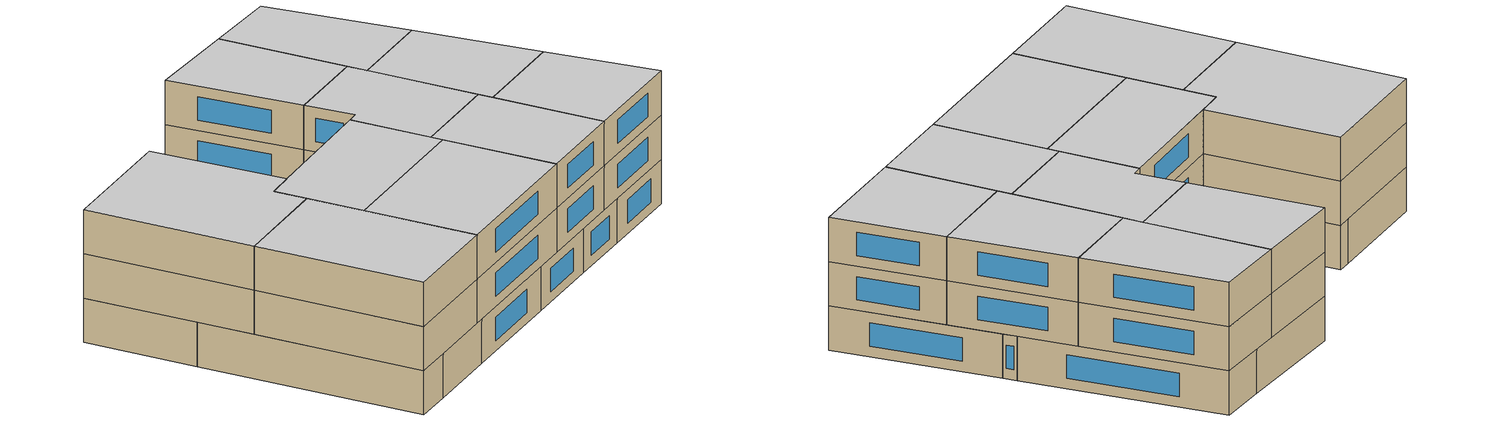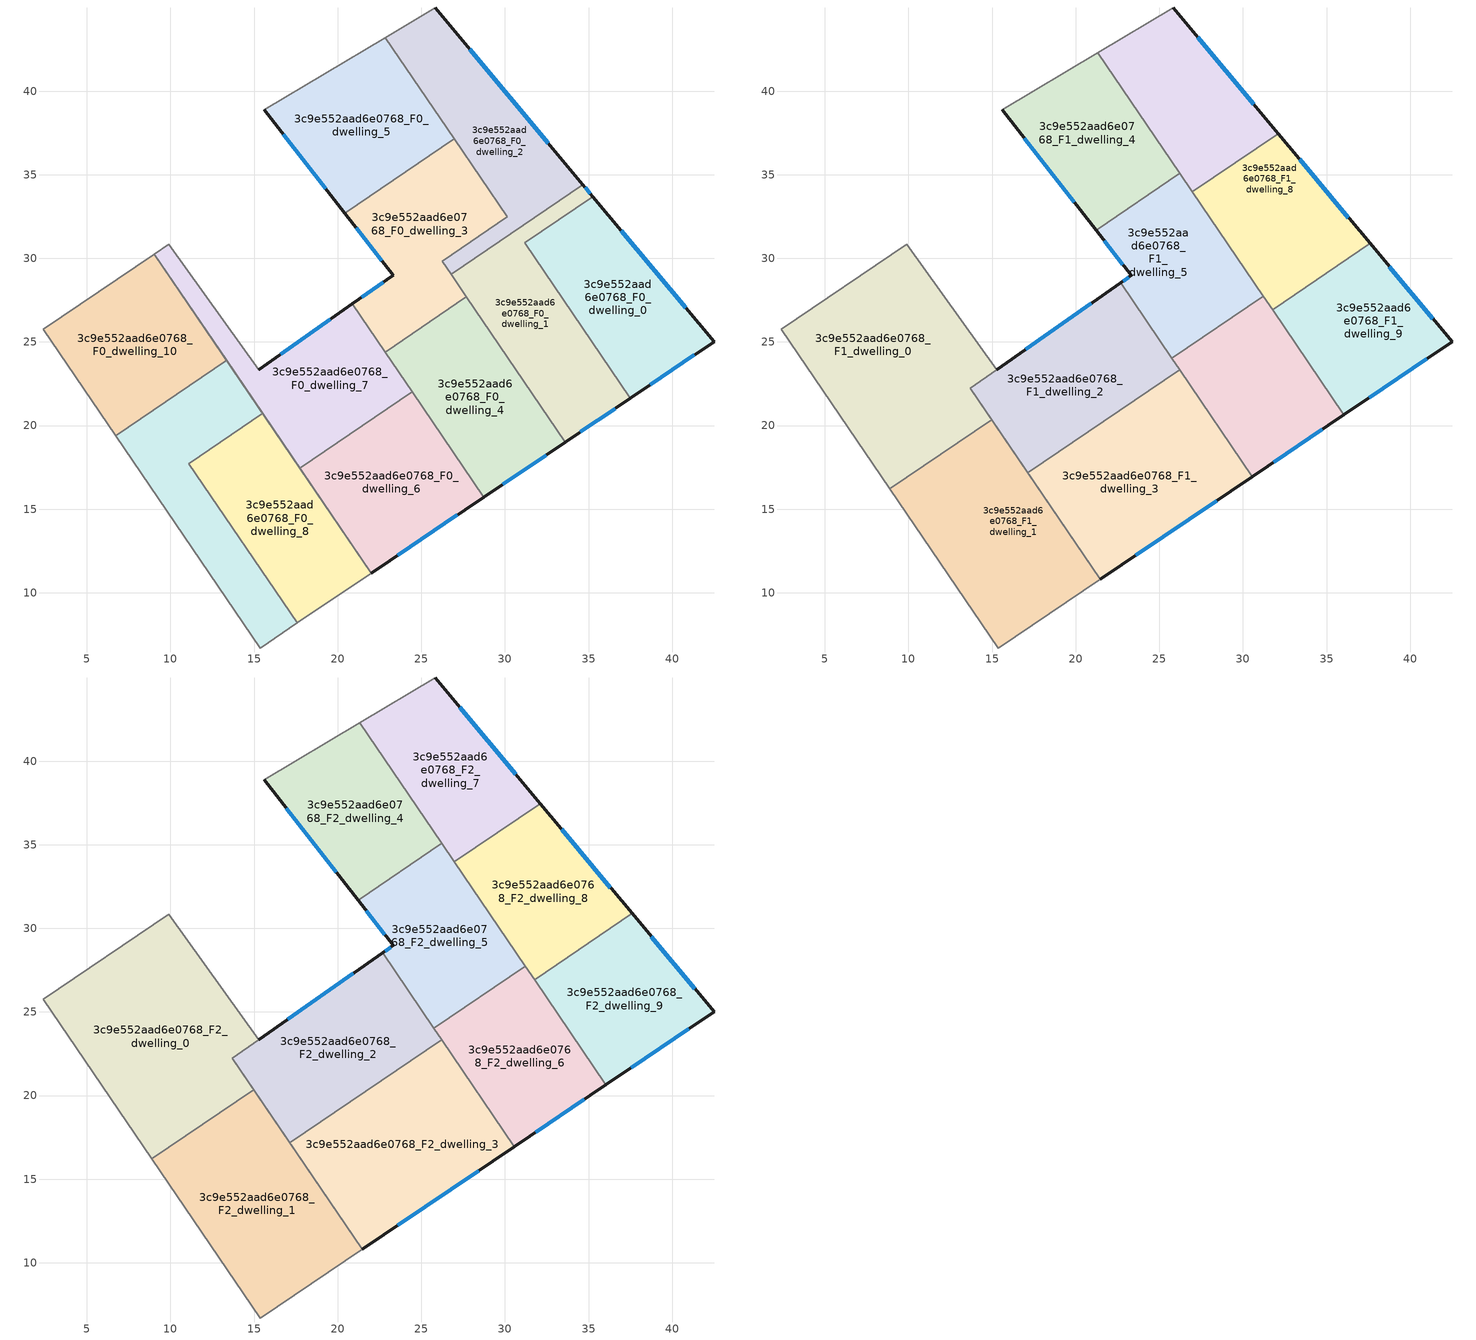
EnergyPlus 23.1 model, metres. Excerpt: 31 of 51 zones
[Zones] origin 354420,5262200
3c9e552aad6e0768_F0_dwelling_0
 floor ground (EU_floor_Construction): 35.25,33.7 42.51,25.02 37.5,21.64 31.19,30.93 z0
 wall outside (EU_wall_Construction): 37.5,21.64 42.51,25.02 35.25,33.7 z0:3
 wall to 3c9e552aad6e0768_F0_dwelling_1 (EU_wall_Construction): 35.25,33.7 31.19,30.93 37.5,21.64 z0:3
 window (EU_Window_Construction): 40.81,27.06 36.96,31.66 / 38.68,22.43 41.33,24.23 z0.7:2.3
3c9e552aad6e0768_F0_dwelling_1
 floor ground (EU_floor_Construction): 35.25,33.7 31.19,30.93 37.5,21.64 33.6,19.01 26.78,29.05 34.66,34.41 z0
 wall outside (EU_wall_Construction): 33.6,19.01 37.5,21.64 / 35.25,33.7 34.66,34.41 z0:3
 wall to 3c9e552aad6e0768_F0_dwelling_2 (EU_wall_Construction): 34.66,34.41 26.78,29.05 z0:3
 wall to 3c9e552aad6e0768_F0_dwelling_4 (EU_wall_Construction): 27.7,27.69 33.6,19.01 z0:3
 wall to 3c9e552aad6e0768_F0_dwelling_3 (EU_wall_Construction): 26.78,29.05 27.7,27.69 z0:3
 window (EU_Window_Construction): 34.52,19.63 36.59,21.02 / 35.11,33.86 34.8,34.24 z0.7:2.3
 ceiling adiabatic (EU_roof_Construction): 36.03,20.65 29.21,30.7 26.78,29.05 33.6,19.01 z3
3c9e552aad6e0768_F0_dwelling_10
 floor ground (EU_floor_Construction): 9.04,30.26 13.36,23.91 6.73,19.4 2.4,25.77 z0
 wall to 3c9e552aad6e0768_F0_dwelling_9 (EU_wall_Construction): 6.73,19.4 13.36,23.91 z0:3
 wall adiabatic (EU_wall_Construction): 13.36,23.91 9.04,30.26 2.4,25.77 6.73,19.4 z0:3
 ceiling adiabatic (EU_roof_Construction): 13.36,23.91 9.04,30.26 2.4,25.77 6.73,19.4 z3
3c9e552aad6e0768_F0_dwelling_2
 floor ground (EU_floor_Construction): 25.83,44.97 34.66,34.41 26.78,29.05 26.24,29.83 30.14,32.48 22.85,43.2 z0
 wall outside (EU_wall_Construction): 34.66,34.41 25.83,44.97 z0:3
 wall to 3c9e552aad6e0768_F0_dwelling_3 (EU_wall_Construction): 26.96,37.15 30.14,32.48 26.24,29.83 26.78,29.05 z0:3
 wall adiabatic (EU_wall_Construction): 25.83,44.97 22.85,43.2 z0:3
 wall to 3c9e552aad6e0768_F0_dwelling_5 (EU_wall_Construction): 22.85,43.2 26.96,37.15 z0:3
 window (EU_Window_Construction): 32.59,36.89 27.9,42.49 z0.7:2.3
 ceiling adiabatic (EU_roof_Construction): 29.21,30.7 28.67,31.48 26.24,29.83 26.78,29.05 z3
3c9e552aad6e0768_F0_dwelling_3
 floor ground (EU_floor_Construction): 26.96,37.15 30.14,32.48 26.24,29.83 27.7,27.69 22.84,24.39 20.88,27.27 23.31,28.98 20.42,32.7 z0
 wall outside (EU_wall_Construction): 20.42,32.7 23.31,28.98 20.88,27.27 z0:3
 wall to 3c9e552aad6e0768_F0_dwelling_4 (EU_wall_Construction): 22.84,24.39 27.7,27.69 z0:3
 wall to 3c9e552aad6e0768_F0_dwelling_5 (EU_wall_Construction): 26.96,37.15 20.42,32.7 z0:3
 wall to 3c9e552aad6e0768_F0_dwelling_7 (EU_wall_Construction): 20.88,27.27 22.84,24.39 z0:3
 window (EU_Window_Construction): 22.74,28.58 21.45,27.67 / 21.1,31.83 22.63,29.85 z0.7:2.3
3c9e552aad6e0768_F0_dwelling_4
 floor ground (EU_floor_Construction): 27.7,27.69 33.6,19.01 28.73,15.72 22.84,24.39 z0
 wall outside (EU_wall_Construction): 28.73,15.72 33.6,19.01 z0:3
 wall to 3c9e552aad6e0768_F0_dwelling_6 (EU_wall_Construction): 24.45,22.02 28.73,15.72 z0:3
 wall to 3c9e552aad6e0768_F0_dwelling_7 (EU_wall_Construction): 22.84,24.39 24.45,22.02 z0:3
 window (EU_Window_Construction): 29.87,16.49 32.46,18.24 z0.7:2.3
 ceiling adiabatic (EU_roof_Construction): 26.21,23.35 25.76,24.02 28.79,26.08 27.7,27.69 22.84,24.39 24.39,22.11 z3
3c9e552aad6e0768_F0_dwelling_5
 floor ground (EU_floor_Construction): 22.85,43.2 26.96,37.15 20.42,32.7 15.62,38.89 z0
 wall outside (EU_wall_Construction): 15.62,38.89 20.42,32.7 z0:3
 wall adiabatic (EU_wall_Construction): 22.85,43.2 15.62,38.89 z0:3
 window (EU_Window_Construction): 16.75,37.43 19.29,34.15 z0.7:2.3
3c9e552aad6e0768_F0_dwelling_6
 floor ground (EU_floor_Construction): 24.45,22.02 28.73,15.72 22.01,11.18 17.74,17.46 z0
 wall outside (EU_wall_Construction): 22.01,11.18 28.73,15.72 z0:3
 wall adiabatic (EU_wall_Construction): 17.74,17.46 22.01,11.18 z0:3
 wall to 3c9e552aad6e0768_F0_dwelling_7 (EU_wall_Construction): 24.45,22.02 17.74,17.46 z0:3
 window (EU_Window_Construction): 23.59,12.25 27.15,14.66 z0.7:2.3
3c9e552aad6e0768_F0_dwelling_7
 floor ground (EU_floor_Construction): 20.88,27.27 24.45,22.02 17.74,17.46 9.04,30.26 9.9,30.83 15.27,23.34 z0
 wall outside (EU_wall_Construction): 20.88,27.27 15.27,23.34 z0:3
 wall adiabatic (EU_wall_Construction): 15.27,23.34 9.9,30.83 9.04,30.26 17.74,17.46 z0:3
 window (EU_Window_Construction): 19.56,26.35 16.59,24.26 z0.7:2.3
3c9e552aad6e0768_F0_dwelling_8
 floor ground (EU_floor_Construction): 15.52,20.73 22.01,11.18 17.58,8.2 11.1,17.72 z0
 wall adiabatic (EU_wall_Construction): 17.58,8.2 22.01,11.18 15.52,20.73 z0:3
 wall to 3c9e552aad6e0768_F0_dwelling_9 (EU_wall_Construction): 15.52,20.73 11.1,17.72 17.58,8.2 z0:3
 ceiling adiabatic (EU_roof_Construction): 22.01,11.18 15.52,20.73 11.1,17.72 17.58,8.2 z3
3c9e552aad6e0768_F0_dwelling_9
 floor ground (EU_floor_Construction): 15.52,20.73 11.1,17.72 17.58,8.2 15.36,6.7 6.73,19.4 13.36,23.91 z0
 wall adiabatic (EU_wall_Construction): 6.73,19.4 15.36,6.7 17.58,8.2 / 15.52,20.73 13.36,23.91 z0:3
3c9e552aad6e0768_F1_dwelling_0
 floor to 3c9e552aad6e0768_F0_dwelling_7 (EU_floor_Construction): 9.9,30.83 15.27,23.34 14.24,22.62 9.04,30.26 z3
 floor to 3c9e552aad6e0768_F0_dwelling_9 (EU_floor_Construction): 14.24,22.62 13.69,22.23 14.97,20.36 8.89,16.23 6.73,19.4 13.36,23.91 z3
 floor adiabatic (EU_floor_Construction): 9.04,30.26 13.36,23.91 6.73,19.4 2.4,25.77 z3
 wall adiabatic (EU_wall_Construction): 15.27,23.34 9.9,30.83 2.4,25.77 8.89,16.23 / 14.97,20.36 13.69,22.23 z3:6
 wall to 3c9e552aad6e0768_F1_dwelling_1 (EU_wall_Construction): 8.89,16.23 14.97,20.36 z3:6
 wall to 3c9e552aad6e0768_F1_dwelling_2 (EU_wall_Construction): 13.69,22.23 15.27,23.34 z3:6
3c9e552aad6e0768_F1_dwelling_1
 floor adiabatic (EU_floor_Construction): 14.97,20.35 21.45,10.81 17.58,8.2 11.1,17.72 z3
 floor to 3c9e552aad6e0768_F0_dwelling_9 (EU_floor_Construction): 14.97,20.35 11.1,17.72 17.58,8.2 15.36,6.7 8.89,16.23 z3
 wall adiabatic (EU_wall_Construction): 8.89,16.23 15.36,6.7 21.45,10.81 14.97,20.36 z3:6
3c9e552aad6e0768_F1_dwelling_2
 floor to 3c9e552aad6e0768_F0_dwelling_7 (EU_floor_Construction): 20.88,27.27 24.39,22.11 17.68,17.55 14.24,22.62 z3
 floor adiabatic (EU_floor_Construction): 15.52,20.73 17.68,17.55 17.13,17.18 14.97,20.35 z3; 24.66,25.63 26.21,23.35 24.39,22.11 22.84,24.39 z3
 floor to 3c9e552aad6e0768_F0_dwelling_3 (EU_floor_Construction): 22.68,28.54 24.66,25.63 22.84,24.39 20.88,27.27 z3
 floor to 3c9e552aad6e0768_F0_dwelling_9 (EU_floor_Construction): 14.24,22.62 15.52,20.73 14.97,20.35 13.69,22.23 z3
 wall outside (EU_wall_Construction): 22.68,28.54 15.27,23.34 z3:6
 wall to 3c9e552aad6e0768_F1_dwelling_3 (EU_wall_Construction): 17.13,17.18 26.21,23.35 z3:6
 wall adiabatic (EU_wall_Construction): 13.69,22.23 17.13,17.18 z3:6
 wall to 3c9e552aad6e0768_F1_dwelling_5 (EU_wall_Construction): 25.76,24.02 22.68,28.54 z3:6
 wall to 3c9e552aad6e0768_F1_dwelling_6 (EU_wall_Construction): 26.21,23.35 25.76,24.02 z3:6
 window (EU_Window_Construction): 20.94,27.32 17.01,24.56 z3.7:5.3
3c9e552aad6e0768_F1_dwelling_3
 floor to 3c9e552aad6e0768_F0_dwelling_6 (EU_floor_Construction): 24.45,22.02 28.73,15.72 22.01,11.19 17.74,17.46 z3
 floor to 3c9e552aad6e0768_F0_dwelling_7 (EU_floor_Construction): 24.39,22.11 24.45,22.02 17.74,17.46 17.68,17.55 z3
 floor to 3c9e552aad6e0768_F0_dwelling_4 (EU_floor_Construction): 26.21,23.35 30.56,16.95 28.73,15.72 24.39,22.11 z3
 floor adiabatic (EU_floor_Construction): 17.68,17.55 22.01,11.19 21.45,10.81 17.13,17.18 z3
 wall outside (EU_wall_Construction): 21.45,10.81 30.56,16.95 z3:6
 wall adiabatic (EU_wall_Construction): 17.13,17.18 21.45,10.81 z3:6
 wall to 3c9e552aad6e0768_F1_dwelling_6 (EU_wall_Construction): 30.56,16.95 26.21,23.35 z3:6
 window (EU_Window_Construction): 23.59,12.25 28.42,15.51 z3.7:5.3
3c9e552aad6e0768_F1_dwelling_4
 floor to 3c9e552aad6e0768_F0_dwelling_5 (EU_floor_Construction): 21.33,42.29 25.5,36.15 20.42,32.7 15.62,38.89 z3
 floor to 3c9e552aad6e0768_F0_dwelling_3 (EU_floor_Construction): 25.5,36.15 26.23,35.08 21.21,31.68 20.42,32.7 z3
 wall outside (EU_wall_Construction): 15.62,38.89 21.21,31.68 z3:6
 wall adiabatic (EU_wall_Construction): 21.33,42.29 15.62,38.89 z3:6
 wall to 3c9e552aad6e0768_F1_dwelling_5 (EU_wall_Construction): 21.21,31.68 26.23,35.08 z3:6
 wall to 3c9e552aad6e0768_F1_dwelling_7 (EU_wall_Construction): 26.23,35.08 21.33,42.29 z3:6
 window (EU_Window_Construction): 16.93,37.19 19.9,33.37 z3.7:5.3
3c9e552aad6e0768_F1_dwelling_5
 floor to 3c9e552aad6e0768_F0_dwelling_3 (EU_floor_Construction): 26.23,35.08 28.67,31.48 26.24,29.83 27.7,27.69 24.66,25.63 22.68,28.54 23.31,28.98 21.21,31.68 z3
 floor adiabatic (EU_floor_Construction): 28.67,31.48 31.22,27.73 25.76,24.02 24.66,25.63 27.7,27.69 26.24,29.83 z3
 wall outside (EU_wall_Construction): 21.21,31.68 23.31,28.98 22.68,28.54 z3:6
 wall to 3c9e552aad6e0768_F1_dwelling_6 (EU_wall_Construction): 25.76,24.02 31.22,27.73 z3:6
 wall to 3c9e552aad6e0768_F1_dwelling_8 (EU_wall_Construction): 31.22,27.73 26.98,33.98 z3:6
 wall to 3c9e552aad6e0768_F1_dwelling_7 (EU_wall_Construction): 26.98,33.98 26.23,35.08 z3:6
 window (EU_Window_Construction): 23.16,28.87 22.83,28.64 / 21.71,31.04 22.82,29.61 z3.7:5.3
3c9e552aad6e0768_F1_dwelling_6
 floor to 3c9e552aad6e0768_F0_dwelling_4 (EU_floor_Construction): 28.79,26.08 33.6,19.01 30.56,16.95 25.76,24.02 z3
 floor adiabatic (EU_floor_Construction): 31.22,27.73 36.03,20.65 33.6,19.01 28.79,26.08 z3
 wall outside (EU_wall_Construction): 30.56,16.95 36.03,20.65 z3:6
 wall to 3c9e552aad6e0768_F1_dwelling_9 (EU_wall_Construction): 36.03,20.65 31.77,26.93 z3:6
 wall to 3c9e552aad6e0768_F1_dwelling_8 (EU_wall_Construction): 31.77,26.93 31.22,27.73 z3:6
 window (EU_Window_Construction): 31.84,17.82 34.75,19.78 z3.7:5.3
3c9e552aad6e0768_F1_dwelling_7
 floor to 3c9e552aad6e0768_F0_dwelling_2 (EU_floor_Construction): 25.83,44.97 32.11,37.46 28.44,34.97 22.85,43.2 z3
 floor to 3c9e552aad6e0768_F0_dwelling_5 (EU_floor_Construction): 22.85,43.2 26.96,37.15 25.5,36.15 21.33,42.29 z3
 floor to 3c9e552aad6e0768_F0_dwelling_3 (EU_floor_Construction): 26.96,37.15 28.44,34.97 26.98,33.98 25.5,36.15 z3
 wall outside (EU_wall_Construction): 32.11,37.46 25.83,44.97 z3:6
 wall adiabatic (EU_wall_Construction): 25.83,44.97 21.33,42.29 z3:6
 wall to 3c9e552aad6e0768_F1_dwelling_8 (EU_wall_Construction): 26.98,33.98 32.11,37.46 z3:6
 window (EU_Window_Construction): 30.63,39.23 27.3,43.21 z3.7:5.3
3c9e552aad6e0768_F1_dwelling_8
 floor to 3c9e552aad6e0768_F0_dwelling_2 (EU_floor_Construction): 32.11,37.46 34.66,34.41 29.21,30.7 28.67,31.48 30.14,32.48 28.44,34.97 z3
 floor to 3c9e552aad6e0768_F0_dwelling_0 (EU_floor_Construction): 35.25,33.7 37.6,30.89 33.23,27.92 31.19,30.93 z3
 floor to 3c9e552aad6e0768_F0_dwelling_3 (EU_floor_Construction): 28.44,34.97 30.14,32.48 28.67,31.48 26.98,33.98 z3
 floor to 3c9e552aad6e0768_F0_dwelling_1 (EU_floor_Construction): 34.66,34.41 35.25,33.7 31.19,30.93 33.23,27.92 31.77,26.93 29.21,30.7 z3
 wall outside (EU_wall_Construction): 37.6,30.89 32.11,37.46 z3:6
 wall to 3c9e552aad6e0768_F1_dwelling_9 (EU_wall_Construction): 31.77,26.93 37.6,30.89 z3:6
 window (EU_Window_Construction): 36.31,32.43 33.4,35.92 z3.7:5.3
3c9e552aad6e0768_F1_dwelling_9
 floor to 3c9e552aad6e0768_F0_dwelling_0 (EU_floor_Construction): 37.6,30.89 42.51,25.02 37.5,21.64 33.23,27.92 z3
 floor to 3c9e552aad6e0768_F0_dwelling_1 (EU_floor_Construction): 33.23,27.92 37.5,21.64 36.03,20.65 31.77,26.93 z3
 wall outside (EU_wall_Construction): 36.03,20.65 42.51,25.02 37.6,30.89 z3:6
 window (EU_Window_Construction): 41.36,26.4 38.75,29.51 / 37.56,21.68 40.99,23.99 z3.7:5.3
3c9e552aad6e0768_F2_dwelling_0
 floor to 3c9e552aad6e0768_F1_dwelling_0 (EU_floor_Construction): 9.9,30.83 15.27,23.34 13.69,22.23 14.97,20.36 8.89,16.23 2.4,25.77 z6
 wall adiabatic (EU_wall_Construction): 15.27,23.34 9.9,30.83 2.4,25.77 8.89,16.23 / 14.97,20.36 13.69,22.23 z6:9
 wall to 3c9e552aad6e0768_F2_dwelling_1 (EU_wall_Construction): 8.89,16.23 14.97,20.36 z6:9
 wall to 3c9e552aad6e0768_F2_dwelling_2 (EU_wall_Construction): 13.69,22.23 15.27,23.34 z6:9
 ceiling to 3c9e552aad6e0768_F3_dwelling_0 (EU_floor_Construction): 14.97,20.36 13.69,22.23 15.27,23.34 9.9,30.83 2.4,25.77 8.89,16.23 z9
3c9e552aad6e0768_F2_dwelling_1
 floor to 3c9e552aad6e0768_F1_dwelling_1 (EU_floor_Construction): 14.97,20.36 21.45,10.81 15.36,6.7 8.89,16.23 z6
 wall adiabatic (EU_wall_Construction): 8.89,16.23 15.36,6.7 21.45,10.81 14.97,20.36 z6:9
 ceiling to 3c9e552aad6e0768_F3_dwelling_1 (EU_floor_Construction): 21.45,10.81 14.97,20.36 8.89,16.23 15.36,6.7 z9
3c9e552aad6e0768_F2_dwelling_2
 floor to 3c9e552aad6e0768_F1_dwelling_2 (EU_floor_Construction): 22.68,28.54 26.21,23.35 17.13,17.18 13.69,22.23 z6
 wall outside (EU_wall_Construction): 22.68,28.54 15.27,23.34 z6:9
 wall to 3c9e552aad6e0768_F2_dwelling_3 (EU_wall_Construction): 17.13,17.18 26.21,23.35 z6:9
 wall adiabatic (EU_wall_Construction): 13.69,22.23 17.13,17.18 z6:9
 wall to 3c9e552aad6e0768_F2_dwelling_5 (EU_wall_Construction): 25.76,24.02 22.68,28.54 z6:9
 wall to 3c9e552aad6e0768_F2_dwelling_6 (EU_wall_Construction): 26.21,23.35 25.76,24.02 z6:9
 window (EU_Window_Construction): 20.94,27.32 17.01,24.56 z6.7:8.3
 ceiling to 3c9e552aad6e0768_F3_dwelling_2 (EU_floor_Construction): 26.21,23.35 22.68,28.54 13.69,22.23 17.13,17.18 z9
3c9e552aad6e0768_F2_dwelling_3
 floor to 3c9e552aad6e0768_F1_dwelling_3 (EU_floor_Construction): 26.21,23.35 30.56,16.95 21.45,10.81 17.13,17.18 z6
 wall outside (EU_wall_Construction): 21.45,10.81 30.56,16.95 z6:9
 wall adiabatic (EU_wall_Construction): 17.13,17.18 21.45,10.81 z6:9
 wall to 3c9e552aad6e0768_F2_dwelling_6 (EU_wall_Construction): 30.56,16.95 26.21,23.35 z6:9
 window (EU_Window_Construction): 23.59,12.25 28.42,15.51 z6.7:8.3
 ceiling to 3c9e552aad6e0768_F3_dwelling_3 (EU_floor_Construction): 30.56,16.95 26.21,23.35 17.13,17.18 21.45,10.81 z9
3c9e552aad6e0768_F2_dwelling_4
 floor to 3c9e552aad6e0768_F1_dwelling_4 (EU_floor_Construction): 21.33,42.29 26.23,35.08 21.21,31.68 15.62,38.89 z6
 wall outside (EU_wall_Construction): 15.62,38.89 21.21,31.68 z6:9
 wall adiabatic (EU_wall_Construction): 21.33,42.29 15.62,38.89 z6:9
 wall to 3c9e552aad6e0768_F2_dwelling_5 (EU_wall_Construction): 21.21,31.68 26.23,35.08 z6:9
 wall to 3c9e552aad6e0768_F2_dwelling_7 (EU_wall_Construction): 26.23,35.08 21.33,42.29 z6:9
 window (EU_Window_Construction): 16.93,37.19 19.9,33.37 z6.7:8.3
 ceiling to 3c9e552aad6e0768_F3_dwelling_4 (EU_floor_Construction): 26.23,35.08 21.33,42.29 15.62,38.89 21.21,31.68 z9
3c9e552aad6e0768_F2_dwelling_5
 floor to 3c9e552aad6e0768_F1_dwelling_5 (EU_floor_Construction): 26.23,35.08 31.22,27.73 25.76,24.02 22.68,28.54 23.31,28.98 21.21,31.68 z6
 wall outside (EU_wall_Construction): 21.21,31.68 23.31,28.98 22.68,28.54 z6:9
 wall to 3c9e552aad6e0768_F2_dwelling_6 (EU_wall_Construction): 25.76,24.02 31.22,27.73 z6:9
 wall to 3c9e552aad6e0768_F2_dwelling_8 (EU_wall_Construction): 31.22,27.73 26.98,33.98 z6:9
 wall to 3c9e552aad6e0768_F2_dwelling_7 (EU_wall_Construction): 26.98,33.98 26.23,35.08 z6:9
 window (EU_Window_Construction): 23.16,28.87 22.83,28.64 / 21.71,31.04 22.82,29.61 z6.7:8.3
 ceiling to 3c9e552aad6e0768_F3_dwelling_5 (EU_floor_Construction): 31.22,27.73 26.23,35.08 21.21,31.68 23.31,28.98 22.68,28.54 25.76,24.02 z9
3c9e552aad6e0768_F2_dwelling_6
 floor to 3c9e552aad6e0768_F1_dwelling_6 (EU_floor_Construction): 31.22,27.73 36.03,20.65 30.56,16.95 25.76,24.02 z6
 wall outside (EU_wall_Construction): 30.56,16.95 36.03,20.65 z6:9
 wall to 3c9e552aad6e0768_F2_dwelling_9 (EU_wall_Construction): 36.03,20.65 31.77,26.93 z6:9
 wall to 3c9e552aad6e0768_F2_dwelling_8 (EU_wall_Construction): 31.77,26.93 31.22,27.73 z6:9
 window (EU_Window_Construction): 31.84,17.82 34.75,19.78 z6.7:8.3
 ceiling to 3c9e552aad6e0768_F3_dwelling_6 (EU_floor_Construction): 36.03,20.65 31.22,27.73 25.76,24.02 30.56,16.95 z9
3c9e552aad6e0768_F2_dwelling_7
 floor to 3c9e552aad6e0768_F1_dwelling_7 (EU_floor_Construction): 25.83,44.97 32.11,37.46 26.98,33.98 21.33,42.29 z6
 wall outside (EU_wall_Construction): 32.11,37.46 25.83,44.97 z6:9
 wall adiabatic (EU_wall_Construction): 25.83,44.97 21.33,42.29 z6:9
 wall to 3c9e552aad6e0768_F2_dwelling_8 (EU_wall_Construction): 26.98,33.98 32.11,37.46 z6:9
 window (EU_Window_Construction): 30.63,39.23 27.3,43.21 z6.7:8.3
 ceiling to 3c9e552aad6e0768_F3_dwelling_7 (EU_floor_Construction): 32.11,37.46 25.83,44.97 21.33,42.29 26.98,33.98 z9
3c9e552aad6e0768_F2_dwelling_8
 floor to 3c9e552aad6e0768_F1_dwelling_8 (EU_floor_Construction): 32.11,37.46 37.6,30.89 31.77,26.93 26.98,33.98 z6
 wall outside (EU_wall_Construction): 37.6,30.89 32.11,37.46 z6:9
 wall to 3c9e552aad6e0768_F2_dwelling_9 (EU_wall_Construction): 31.77,26.93 37.6,30.89 z6:9
 window (EU_Window_Construction): 36.31,32.43 33.4,35.92 z6.7:8.3
 ceiling to 3c9e552aad6e0768_F3_dwelling_8 (EU_floor_Construction): 37.6,30.89 32.11,37.46 26.98,33.98 31.77,26.93 z9
3c9e552aad6e0768_F2_dwelling_9
 floor to 3c9e552aad6e0768_F1_dwelling_9 (EU_floor_Construction): 37.6,30.89 42.51,25.02 36.03,20.65 31.77,26.93 z6
 wall outside (EU_wall_Construction): 36.03,20.65 42.51,25.02 37.6,30.89 z6:9
 window (EU_Window_Construction): 41.36,26.4 38.75,29.51 / 37.56,21.68 40.99,23.99 z6.7:8.3
 ceiling to 3c9e552aad6e0768_F3_dwelling_9 (EU_floor_Construction): 42.51,25.02 37.6,30.89 31.77,26.93 36.03,20.65 z9
[Building]
EU S2 Campaign: North Axis=0; Terrain=City; Solar Distribution=FullExterior
[Site:Location]
Budapest.Ferenc.Liszt.Intl.AP: Latitude=47.437; Longitude=19.256; Time Zone=1; Elevation=185
[SizingPeriod:WeatherFileDays]
AnnualSizingPeriod: Begin Month=1; Begin Day of Month=1; End Month=12; End Day of Month=31; Day of Week for Start Day=Monday; Use Weather File Daylight Saving Period=No; Use Weather File Rain and Snow Indicators=No
[MATERIAL]
EU_InternalMass_Material: Roughness=MediumRough; Thickness=0.1; Conductivity=1; Density=1800; Specific Heat=900; Thermal Absorptance=0.9; Solar Absorptance=0.7; Visible Absorptance=0.7
[MATERIAL:NOMASS] Roughness=MediumRough; Thermal Absorptance=0.9; Solar Absorptance=0.7; Visible Absorptance=0.7
Name | Thermal Resistance
EU_wall_NoMass | 0.832559
EU_roof_NoMass | 1.39638
EU_floor_NoMass | 0.872794
[WINDOWMATERIAL:SIMPLEGLAZINGSYSTEM]
EU_Window_SimpleGlazing: UFactor=2.79869; Solar Heat Gain Coefficient=0.75; Visible Transmittance=0.75
[CONSTRUCTION]
EU_wall_Construction: EU_wall_NoMass
EU_roof_Construction: EU_roof_NoMass
EU_floor_Construction: EU_floor_NoMass
EU_Window_Construction: EU_Window_SimpleGlazing
EU_InternalMass_Construction: EU_InternalMass_Material
[ZONE] Type=1; Multiplier=1; Ceiling Height=autocalculate; Floor Area=autocalculate; Part of Total Floor Area=Yes
Name | Volume
3c9e552aad6e0768_F0_dwelling_0; 3c9e552aad6e0768_F0_dwelling_7 | 184.875
3c9e552aad6e0768_F1_dwelling_0; 3c9e552aad6e0768_F2_dwelling_0 | 304.435
3c9e552aad6e0768_F0_dwelling_1; 3c9e552aad6e0768_F0_dwelling_3; 3c9e552aad6e0768_F0_dwelling_6 | 184.9
3c9e552aad6e0768_F1_dwelling_1; 3c9e552aad6e0768_F2_dwelling_1 | 254.246
3c9e552aad6e0768_F0_dwelling_10 | 184.905
3c9e552aad6e0768_F0_dwelling_2 | 184.873
3c9e552aad6e0768_F1_dwelling_2; 3c9e552aad6e0768_F2_dwelling_2 | 204.017
3c9e552aad6e0768_F1_dwelling_3; 3c9e552aad6e0768_F2_dwelling_3 | 254.189
3c9e552aad6e0768_F0_dwelling_4 | 184.883
3c9e552aad6e0768_F1_dwelling_4; 3c9e552aad6e0768_F2_dwelling_4 | 169.493
3c9e552aad6e0768_F0_dwelling_5 | 184.877
3c9e552aad6e0768_F1_dwelling_5; 3c9e552aad6e0768_F2_dwelling_5 | 169.47
3c9e552aad6e0768_F1_dwelling_6; 3c9e552aad6e0768_F2_dwelling_6 | 169.508
3c9e552aad6e0768_F1_dwelling_7; 3c9e552aad6e0768_F2_dwelling_7 | 169.478
3c9e552aad6e0768_F0_dwelling_8 | 184.867
3c9e552aad6e0768_F1_dwelling_8; 3c9e552aad6e0768_F2_dwelling_8 | 169.467
3c9e552aad6e0768_F0_dwelling_9 | 184.882
3c9e552aad6e0768_F1_dwelling_9; 3c9e552aad6e0768_F2_dwelling_9 | 169.479
[INTERNALMASS] Construction=EU_InternalMass_Construction
Name | Zone or ZoneList | Surface Area
3c9e552aad6e0768_F0_dwelling_0_EU_InternalMass | 3c9e552aad6e0768_F0_dwelling_0 | 61.6246
3c9e552aad6e0768_F0_dwelling_1_EU_InternalMass | 3c9e552aad6e0768_F0_dwelling_1 | 61.6335
3c9e552aad6e0768_F0_dwelling_2_EU_InternalMass | 3c9e552aad6e0768_F0_dwelling_2 | 61.6231
3c9e552aad6e0768_F0_dwelling_3_EU_InternalMass | 3c9e552aad6e0768_F0_dwelling_3 | 61.6336
3c9e552aad6e0768_F0_dwelling_4_EU_InternalMass | 3c9e552aad6e0768_F0_dwelling_4 | 61.6284
3c9e552aad6e0768_F0_dwelling_5_EU_InternalMass | 3c9e552aad6e0768_F0_dwelling_5 | 61.6239
3c9e552aad6e0768_F0_dwelling_6_EU_InternalMass | 3c9e552aad6e0768_F0_dwelling_6 | 61.6334
3c9e552aad6e0768_F0_dwelling_7_EU_InternalMass | 3c9e552aad6e0768_F0_dwelling_7 | 61.626
3c9e552aad6e0768_F0_dwelling_8_EU_InternalMass | 3c9e552aad6e0768_F0_dwelling_8 | 61.6234
3c9e552aad6e0768_F0_dwelling_9_EU_InternalMass | 3c9e552aad6e0768_F0_dwelling_9 | 61.6274
3c9e552aad6e0768_F0_dwelling_10_EU_InternalMass | 3c9e552aad6e0768_F0_dwelling_10 | 61.635
3c9e552aad6e0768_F1_dwelling_0_EU_InternalMass | 3c9e552aad6e0768_F1_dwelling_0 | 101.478
3c9e552aad6e0768_F1_dwelling_1_EU_InternalMass | 3c9e552aad6e0768_F1_dwelling_1 | 84.7484
3c9e552aad6e0768_F1_dwelling_2_EU_InternalMass | 3c9e552aad6e0768_F1_dwelling_2 | 68.0107
3c9e552aad6e0768_F1_dwelling_3_EU_InternalMass | 3c9e552aad6e0768_F1_dwelling_3 | 84.7297
3c9e552aad6e0768_F1_dwelling_4_EU_InternalMass | 3c9e552aad6e0768_F1_dwelling_4 | 56.4982
3c9e552aad6e0768_F1_dwelling_5_EU_InternalMass | 3c9e552aad6e0768_F1_dwelling_5 | 56.49
3c9e552aad6e0768_F1_dwelling_6_EU_InternalMass | 3c9e552aad6e0768_F1_dwelling_6 | 56.5025
3c9e552aad6e0768_F1_dwelling_7_EU_InternalMass | 3c9e552aad6e0768_F1_dwelling_7 | 56.4928
3c9e552aad6e0768_F1_dwelling_8_EU_InternalMass | 3c9e552aad6e0768_F1_dwelling_8 | 56.4886
3c9e552aad6e0768_F1_dwelling_9_EU_InternalMass | 3c9e552aad6e0768_F1_dwelling_9 | 56.4933
3c9e552aad6e0768_F2_dwelling_0_EU_InternalMass | 3c9e552aad6e0768_F2_dwelling_0 | 101.478
3c9e552aad6e0768_F2_dwelling_1_EU_InternalMass | 3c9e552aad6e0768_F2_dwelling_1 | 84.7484
3c9e552aad6e0768_F2_dwelling_2_EU_InternalMass | 3c9e552aad6e0768_F2_dwelling_2 | 68.0107
3c9e552aad6e0768_F2_dwelling_3_EU_InternalMass | 3c9e552aad6e0768_F2_dwelling_3 | 84.7297
3c9e552aad6e0768_F2_dwelling_4_EU_InternalMass | 3c9e552aad6e0768_F2_dwelling_4 | 56.4982
3c9e552aad6e0768_F2_dwelling_5_EU_InternalMass | 3c9e552aad6e0768_F2_dwelling_5 | 56.49
3c9e552aad6e0768_F2_dwelling_6_EU_InternalMass | 3c9e552aad6e0768_F2_dwelling_6 | 56.5025
3c9e552aad6e0768_F2_dwelling_7_EU_InternalMass | 3c9e552aad6e0768_F2_dwelling_7 | 56.4928
3c9e552aad6e0768_F2_dwelling_8_EU_InternalMass | 3c9e552aad6e0768_F2_dwelling_8 | 56.4886
3c9e552aad6e0768_F2_dwelling_9_EU_InternalMass | 3c9e552aad6e0768_F2_dwelling_9 | 56.4933
[OTHEREQUIPMENT] Fuel Type=Electricity; Design Level Calculation Method=Watts/Area; Power per Zone Floor Area=1; Fraction Latent=0; Fraction Radiant=0; Fraction Lost=0; Carbon Dioxide Generation Rate=0; EndUse Subcategory=EU_Step8_InternalGains
Name | Zone or ZoneList or Space or SpaceList | Schedule
EU_Step8_InternalGain_3c9e552aad6e0768_F0_dwelling_0_f000 | 3c9e552aad6e0768_F0_dwelling_0 | EU_Step8_GainSchedule_3c9e552aad6e0768_F0_dwelling_0_f000
EU_Step8_InternalGain_3c9e552aad6e0768_F0_dwelling_1_f000 | 3c9e552aad6e0768_F0_dwelling_1 | EU_Step8_GainSchedule_3c9e552aad6e0768_F0_dwelling_1_f000
EU_Step8_InternalGain_3c9e552aad6e0768_F0_dwelling_2_f000 | 3c9e552aad6e0768_F0_dwelling_2 | EU_Step8_GainSchedule_3c9e552aad6e0768_F0_dwelling_2_f000
EU_Step8_InternalGain_3c9e552aad6e0768_F0_dwelling_3_f000 | 3c9e552aad6e0768_F0_dwelling_3 | EU_Step8_GainSchedule_3c9e552aad6e0768_F0_dwelling_3_f000
EU_Step8_InternalGain_3c9e552aad6e0768_F0_dwelling_4_f000 | 3c9e552aad6e0768_F0_dwelling_4 | EU_Step8_GainSchedule_3c9e552aad6e0768_F0_dwelling_4_f000
EU_Step8_InternalGain_3c9e552aad6e0768_F0_dwelling_5_f000 | 3c9e552aad6e0768_F0_dwelling_5 | EU_Step8_GainSchedule_3c9e552aad6e0768_F0_dwelling_5_f000
EU_Step8_InternalGain_3c9e552aad6e0768_F0_dwelling_6_f000 | 3c9e552aad6e0768_F0_dwelling_6 | EU_Step8_GainSchedule_3c9e552aad6e0768_F0_dwelling_6_f000
EU_Step8_InternalGain_3c9e552aad6e0768_F0_dwelling_7_f000 | 3c9e552aad6e0768_F0_dwelling_7 | EU_Step8_GainSchedule_3c9e552aad6e0768_F0_dwelling_7_f000
EU_Step8_InternalGain_3c9e552aad6e0768_F0_dwelling_8_f000 | 3c9e552aad6e0768_F0_dwelling_8 | EU_Step8_GainSchedule_3c9e552aad6e0768_F0_dwelling_8_f000
EU_Step8_InternalGain_3c9e552aad6e0768_F0_dwelling_9_f000 | 3c9e552aad6e0768_F0_dwelling_9 | EU_Step8_GainSchedule_3c9e552aad6e0768_F0_dwelling_9_f000
EU_Step8_InternalGain_3c9e552aad6e0768_F0_dwelling_10_f000 | 3c9e552aad6e0768_F0_dwelling_10 | EU_Step8_GainSchedule_3c9e552aad6e0768_F0_dwelling_10_f000
EU_Step8_InternalGain_3c9e552aad6e0768_F1_dwelling_0_f000 | 3c9e552aad6e0768_F1_dwelling_0 | EU_Step8_GainSchedule_3c9e552aad6e0768_F1_dwelling_0_f000
EU_Step8_InternalGain_3c9e552aad6e0768_F1_dwelling_1_f000 | 3c9e552aad6e0768_F1_dwelling_1 | EU_Step8_GainSchedule_3c9e552aad6e0768_F1_dwelling_1_f000
EU_Step8_InternalGain_3c9e552aad6e0768_F1_dwelling_2_f000 | 3c9e552aad6e0768_F1_dwelling_2 | EU_Step8_GainSchedule_3c9e552aad6e0768_F1_dwelling_2_f000
EU_Step8_InternalGain_3c9e552aad6e0768_F1_dwelling_3_f000 | 3c9e552aad6e0768_F1_dwelling_3 | EU_Step8_GainSchedule_3c9e552aad6e0768_F1_dwelling_3_f000
EU_Step8_InternalGain_3c9e552aad6e0768_F1_dwelling_4_f000 | 3c9e552aad6e0768_F1_dwelling_4 | EU_Step8_GainSchedule_3c9e552aad6e0768_F1_dwelling_4_f000
EU_Step8_InternalGain_3c9e552aad6e0768_F1_dwelling_5_f000 | 3c9e552aad6e0768_F1_dwelling_5 | EU_Step8_GainSchedule_3c9e552aad6e0768_F1_dwelling_5_f000
EU_Step8_InternalGain_3c9e552aad6e0768_F1_dwelling_6_f000 | 3c9e552aad6e0768_F1_dwelling_6 | EU_Step8_GainSchedule_3c9e552aad6e0768_F1_dwelling_6_f000
EU_Step8_InternalGain_3c9e552aad6e0768_F1_dwelling_7_f000 | 3c9e552aad6e0768_F1_dwelling_7 | EU_Step8_GainSchedule_3c9e552aad6e0768_F1_dwelling_7_f000
EU_Step8_InternalGain_3c9e552aad6e0768_F1_dwelling_8_f000 | 3c9e552aad6e0768_F1_dwelling_8 | EU_Step8_GainSchedule_3c9e552aad6e0768_F1_dwelling_8_f000
EU_Step8_InternalGain_3c9e552aad6e0768_F1_dwelling_9_f000 | 3c9e552aad6e0768_F1_dwelling_9 | EU_Step8_GainSchedule_3c9e552aad6e0768_F1_dwelling_9_f000
EU_Step8_InternalGain_3c9e552aad6e0768_F2_dwelling_0_f000 | 3c9e552aad6e0768_F2_dwelling_0 | EU_Step8_GainSchedule_3c9e552aad6e0768_F2_dwelling_0_f000
EU_Step8_InternalGain_3c9e552aad6e0768_F2_dwelling_1_f000 | 3c9e552aad6e0768_F2_dwelling_1 | EU_Step8_GainSchedule_3c9e552aad6e0768_F2_dwelling_1_f000
EU_Step8_InternalGain_3c9e552aad6e0768_F2_dwelling_2_f000 | 3c9e552aad6e0768_F2_dwelling_2 | EU_Step8_GainSchedule_3c9e552aad6e0768_F2_dwelling_2_f000
EU_Step8_InternalGain_3c9e552aad6e0768_F2_dwelling_3_f000 | 3c9e552aad6e0768_F2_dwelling_3 | EU_Step8_GainSchedule_3c9e552aad6e0768_F2_dwelling_3_f000
EU_Step8_InternalGain_3c9e552aad6e0768_F2_dwelling_4_f000 | 3c9e552aad6e0768_F2_dwelling_4 | EU_Step8_GainSchedule_3c9e552aad6e0768_F2_dwelling_4_f000
EU_Step8_InternalGain_3c9e552aad6e0768_F2_dwelling_5_f000 | 3c9e552aad6e0768_F2_dwelling_5 | EU_Step8_GainSchedule_3c9e552aad6e0768_F2_dwelling_5_f000
EU_Step8_InternalGain_3c9e552aad6e0768_F2_dwelling_6_f000 | 3c9e552aad6e0768_F2_dwelling_6 | EU_Step8_GainSchedule_3c9e552aad6e0768_F2_dwelling_6_f000
EU_Step8_InternalGain_3c9e552aad6e0768_F2_dwelling_7_f000 | 3c9e552aad6e0768_F2_dwelling_7 | EU_Step8_GainSchedule_3c9e552aad6e0768_F2_dwelling_7_f000
EU_Step8_InternalGain_3c9e552aad6e0768_F2_dwelling_8_f000 | 3c9e552aad6e0768_F2_dwelling_8 | EU_Step8_GainSchedule_3c9e552aad6e0768_F2_dwelling_8_f000
EU_Step8_InternalGain_3c9e552aad6e0768_F2_dwelling_9_f000 | 3c9e552aad6e0768_F2_dwelling_9 | EU_Step8_GainSchedule_3c9e552aad6e0768_F2_dwelling_9_f000
[ZONEVENTILATION:DESIGNFLOWRATE] Schedule=EU_AlwaysOn; Design Flow Rate Calculation Method=AirChanges/Hour; Air Changes per Hour=0.475469; Ventilation Type=Natural; Fan Pressure Rise=0; Fan Total Efficiency=1; Constant Term Coefficient=1; Temperature Term Coefficient=0; Velocity Term Coefficient=0; Velocity Squared Term Coefficient=0; Minimum Indoor Temperature=-100; Maximum Indoor Temperature=100; Delta Temperature=-100; Minimum Outdoor Temperature=-100; Maximum Outdoor Temperature=100; Maximum Wind Speed=40
Name | Zone or ZoneList or Space or SpaceList
EU_ConstantAir_3c9e552aad6e0768_F0_dwelling_0 | 3c9e552aad6e0768_F0_dwelling_0
EU_ConstantAir_3c9e552aad6e0768_F0_dwelling_1 | 3c9e552aad6e0768_F0_dwelling_1
EU_ConstantAir_3c9e552aad6e0768_F0_dwelling_2 | 3c9e552aad6e0768_F0_dwelling_2
EU_ConstantAir_3c9e552aad6e0768_F0_dwelling_3 | 3c9e552aad6e0768_F0_dwelling_3
EU_ConstantAir_3c9e552aad6e0768_F0_dwelling_4 | 3c9e552aad6e0768_F0_dwelling_4
EU_ConstantAir_3c9e552aad6e0768_F0_dwelling_5 | 3c9e552aad6e0768_F0_dwelling_5
EU_ConstantAir_3c9e552aad6e0768_F0_dwelling_6 | 3c9e552aad6e0768_F0_dwelling_6
EU_ConstantAir_3c9e552aad6e0768_F0_dwelling_7 | 3c9e552aad6e0768_F0_dwelling_7
EU_ConstantAir_3c9e552aad6e0768_F0_dwelling_8 | 3c9e552aad6e0768_F0_dwelling_8
EU_ConstantAir_3c9e552aad6e0768_F0_dwelling_9 | 3c9e552aad6e0768_F0_dwelling_9
EU_ConstantAir_3c9e552aad6e0768_F0_dwelling_10 | 3c9e552aad6e0768_F0_dwelling_10
EU_ConstantAir_3c9e552aad6e0768_F1_dwelling_0 | 3c9e552aad6e0768_F1_dwelling_0
EU_ConstantAir_3c9e552aad6e0768_F1_dwelling_1 | 3c9e552aad6e0768_F1_dwelling_1
EU_ConstantAir_3c9e552aad6e0768_F1_dwelling_2 | 3c9e552aad6e0768_F1_dwelling_2
EU_ConstantAir_3c9e552aad6e0768_F1_dwelling_3 | 3c9e552aad6e0768_F1_dwelling_3
EU_ConstantAir_3c9e552aad6e0768_F1_dwelling_4 | 3c9e552aad6e0768_F1_dwelling_4
EU_ConstantAir_3c9e552aad6e0768_F1_dwelling_5 | 3c9e552aad6e0768_F1_dwelling_5
EU_ConstantAir_3c9e552aad6e0768_F1_dwelling_6 | 3c9e552aad6e0768_F1_dwelling_6
EU_ConstantAir_3c9e552aad6e0768_F1_dwelling_7 | 3c9e552aad6e0768_F1_dwelling_7
EU_ConstantAir_3c9e552aad6e0768_F1_dwelling_8 | 3c9e552aad6e0768_F1_dwelling_8
EU_ConstantAir_3c9e552aad6e0768_F1_dwelling_9 | 3c9e552aad6e0768_F1_dwelling_9
EU_ConstantAir_3c9e552aad6e0768_F2_dwelling_0 | 3c9e552aad6e0768_F2_dwelling_0
EU_ConstantAir_3c9e552aad6e0768_F2_dwelling_1 | 3c9e552aad6e0768_F2_dwelling_1
EU_ConstantAir_3c9e552aad6e0768_F2_dwelling_2 | 3c9e552aad6e0768_F2_dwelling_2
EU_ConstantAir_3c9e552aad6e0768_F2_dwelling_3 | 3c9e552aad6e0768_F2_dwelling_3
EU_ConstantAir_3c9e552aad6e0768_F2_dwelling_4 | 3c9e552aad6e0768_F2_dwelling_4
EU_ConstantAir_3c9e552aad6e0768_F2_dwelling_5 | 3c9e552aad6e0768_F2_dwelling_5
EU_ConstantAir_3c9e552aad6e0768_F2_dwelling_6 | 3c9e552aad6e0768_F2_dwelling_6
EU_ConstantAir_3c9e552aad6e0768_F2_dwelling_7 | 3c9e552aad6e0768_F2_dwelling_7
EU_ConstantAir_3c9e552aad6e0768_F2_dwelling_8 | 3c9e552aad6e0768_F2_dwelling_8
EU_ConstantAir_3c9e552aad6e0768_F2_dwelling_9 | 3c9e552aad6e0768_F2_dwelling_9
[HVACTEMPLATE:THERMOSTAT] Constant Heating Setpoint=20; Constant Cooling Setpoint=50
EU_HeatOnly_3c9e552aad6e0768_F0_dwelling_0; EU_HeatOnly_3c9e552aad6e0768_F0_dwelling_1; EU_HeatOnly_3c9e552aad6e0768_F0_dwelling_2; EU_HeatOnly_3c9e552aad6e0768_F0_dwelling_3; EU_HeatOnly_3c9e552aad6e0768_F0_dwelling_4; EU_HeatOnly_3c9e552aad6e0768_F0_dwelling_5; EU_HeatOnly_3c9e552aad6e0768_F0_dwelling_6; EU_HeatOnly_3c9e552aad6e0768_F0_dwelling_7; EU_HeatOnly_3c9e552aad6e0768_F0_dwelling_8
[HVACTEMPLATE:ZONE:IDEALLOADSAIRSYSTEM] System Availability Schedule=EU_AlwaysOn; Maximum Heating Supply Air Temperature=50; Minimum Cooling Supply Air Temperature=13; Maximum Heating Supply Air Humidity Ratio=0.0156; Minimum Cooling Supply Air Humidity Ratio=0.0077; Heating Limit=NoLimit; Cooling Limit=NoLimit; Heating Availability Schedule=EU_AlwaysOn; Cooling Availability Schedule=EU_CoolingOff; Dehumidification Control Type=ConstantSensibleHeatRatio; Cooling Sensible Heat Ratio=0.7; Dehumidification Setpoint=60; Humidification Control Type=None; Humidification Setpoint=30; Outdoor Air Method=None; Outdoor Air Flow Rate per Person=0.00944; Outdoor Air Flow Rate per Zone Floor Area=0; Outdoor Air Flow Rate per Zone=0; Demand Controlled Ventilation Type=None; Outdoor Air Economizer Type=NoEconomizer; Heat Recovery Type=None; Sensible Heat Recovery Effectiveness=0.7; Latent Heat Recovery Effectiveness=0.65
Name | Template Thermostat
3c9e552aad6e0768_F0_dwelling_0 | EU_HeatOnly_3c9e552aad6e0768_F0_dwelling_0
3c9e552aad6e0768_F0_dwelling_1 | EU_HeatOnly_3c9e552aad6e0768_F0_dwelling_1
3c9e552aad6e0768_F0_dwelling_2 | EU_HeatOnly_3c9e552aad6e0768_F0_dwelling_2
3c9e552aad6e0768_F0_dwelling_3 | EU_HeatOnly_3c9e552aad6e0768_F0_dwelling_3
3c9e552aad6e0768_F0_dwelling_4 | EU_HeatOnly_3c9e552aad6e0768_F0_dwelling_4
3c9e552aad6e0768_F0_dwelling_5 | EU_HeatOnly_3c9e552aad6e0768_F0_dwelling_5
3c9e552aad6e0768_F0_dwelling_6 | EU_HeatOnly_3c9e552aad6e0768_F0_dwelling_6
3c9e552aad6e0768_F0_dwelling_7 | EU_HeatOnly_3c9e552aad6e0768_F0_dwelling_7
3c9e552aad6e0768_F0_dwelling_8 | EU_HeatOnly_3c9e552aad6e0768_F0_dwelling_8
3c9e552aad6e0768_F0_dwelling_9 | EU_HeatOnly_3c9e552aad6e0768_F0_dwelling_9
3c9e552aad6e0768_F0_dwelling_10 | EU_HeatOnly_3c9e552aad6e0768_F0_dwelling_10
3c9e552aad6e0768_F1_dwelling_0 | EU_HeatOnly_3c9e552aad6e0768_F1_dwelling_0
3c9e552aad6e0768_F1_dwelling_1 | EU_HeatOnly_3c9e552aad6e0768_F1_dwelling_1
3c9e552aad6e0768_F1_dwelling_2 | EU_HeatOnly_3c9e552aad6e0768_F1_dwelling_2
3c9e552aad6e0768_F1_dwelling_3 | EU_HeatOnly_3c9e552aad6e0768_F1_dwelling_3
3c9e552aad6e0768_F1_dwelling_4 | EU_HeatOnly_3c9e552aad6e0768_F1_dwelling_4
3c9e552aad6e0768_F1_dwelling_5 | EU_HeatOnly_3c9e552aad6e0768_F1_dwelling_5
3c9e552aad6e0768_F1_dwelling_6 | EU_HeatOnly_3c9e552aad6e0768_F1_dwelling_6
3c9e552aad6e0768_F1_dwelling_7 | EU_HeatOnly_3c9e552aad6e0768_F1_dwelling_7
3c9e552aad6e0768_F1_dwelling_8 | EU_HeatOnly_3c9e552aad6e0768_F1_dwelling_8
3c9e552aad6e0768_F1_dwelling_9 | EU_HeatOnly_3c9e552aad6e0768_F1_dwelling_9
3c9e552aad6e0768_F2_dwelling_0 | EU_HeatOnly_3c9e552aad6e0768_F2_dwelling_0
3c9e552aad6e0768_F2_dwelling_1 | EU_HeatOnly_3c9e552aad6e0768_F2_dwelling_1
3c9e552aad6e0768_F2_dwelling_2 | EU_HeatOnly_3c9e552aad6e0768_F2_dwelling_2
3c9e552aad6e0768_F2_dwelling_3 | EU_HeatOnly_3c9e552aad6e0768_F2_dwelling_3
3c9e552aad6e0768_F2_dwelling_4 | EU_HeatOnly_3c9e552aad6e0768_F2_dwelling_4
3c9e552aad6e0768_F2_dwelling_5 | EU_HeatOnly_3c9e552aad6e0768_F2_dwelling_5
3c9e552aad6e0768_F2_dwelling_6 | EU_HeatOnly_3c9e552aad6e0768_F2_dwelling_6
3c9e552aad6e0768_F2_dwelling_7 | EU_HeatOnly_3c9e552aad6e0768_F2_dwelling_7
3c9e552aad6e0768_F2_dwelling_8 | EU_HeatOnly_3c9e552aad6e0768_F2_dwelling_8
3c9e552aad6e0768_F2_dwelling_9 | EU_HeatOnly_3c9e552aad6e0768_F2_dwelling_9
[SIZING:ZONE] Zone Cooling Design Supply Air Temperature Input Method=SupplyAirTemperature; Zone Cooling Design Supply Air Temperature=13; Zone Heating Design Supply Air Temperature Input Method=SupplyAirTemperature; Zone Heating Design Supply Air Temperature=50; Zone Cooling Design Supply Air Humidity Ratio=0.008; Zone Heating Design Supply Air Humidity Ratio=0.008; Cooling Design Air Flow Method=DesignDay; Cooling Design Air Flow Rate=0; Cooling Minimum Air Flow per Zone Floor Area=0.000762; Cooling Minimum Air Flow=0; Cooling Minimum Air Flow Fraction=0.2; Heating Design Air Flow Method=DesignDay; Heating Design Air Flow Rate=0; Heating Maximum Air Flow per Zone Floor Area=0.002032; Heating Maximum Air Flow=0.141576; Heating Maximum Air Flow Fraction=0.3; Account for Dedicated Outdoor Air System=No; Dedicated Outdoor Air System Control Strategy=NeutralSupplyAir; Dedicated Outdoor Air Low Setpoint Temperature for Design=autosize; Dedicated Outdoor Air High Setpoint Temperature for Design=autosize; Zone Load Sizing Method=Sensible Load Only No Latent Load; Zone Latent Cooling Design Supply Air Humidity Ratio Input Method=HumidityRatioDifference; Zone Cooling Design Supply Air Humidity Ratio Difference=0.005; Zone Latent Heating Design Supply Air Humidity Ratio Input Method=HumidityRatioDifference; Zone Humidification Design Supply Air Humidity Ratio Difference=0.005
3c9e552aad6e0768_F0_dwelling_0; 3c9e552aad6e0768_F0_dwelling_1; 3c9e552aad6e0768_F0_dwelling_2; 3c9e552aad6e0768_F0_dwelling_3; 3c9e552aad6e0768_F0_dwelling_4; 3c9e552aad6e0768_F0_dwelling_5; 3c9e552aad6e0768_F0_dwelling_6; 3c9e552aad6e0768_F0_dwelling_7; 3c9e552aad6e0768_F0_dwelling_8; 3c9e552aad6e0768_F0_dwelling_9; 3c9e552aad6e0768_F0_dwelling_10; 3c9e552aad6e0768_F1_dwelling_0; 3c9e552aad6e0768_F1_dwelling_1; 3c9e552aad6e0768_F1_dwelling_2; 3c9e552aad6e0768_F1_dwelling_3; 3c9e552aad6e0768_F1_dwelling_4; 3c9e552aad6e0768_F1_dwelling_5; 3c9e552aad6e0768_F1_dwelling_6; 3c9e552aad6e0768_F1_dwelling_7; 3c9e552aad6e0768_F1_dwelling_8; 3c9e552aad6e0768_F1_dwelling_9; 3c9e552aad6e0768_F2_dwelling_0; 3c9e552aad6e0768_F2_dwelling_1; 3c9e552aad6e0768_F2_dwelling_2; 3c9e552aad6e0768_F2_dwelling_3; 3c9e552aad6e0768_F2_dwelling_4; 3c9e552aad6e0768_F2_dwelling_5; 3c9e552aad6e0768_F2_dwelling_6; 3c9e552aad6e0768_F2_dwelling_7; 3c9e552aad6e0768_F2_dwelling_8; 3c9e552aad6e0768_F2_dwelling_9
[SCHEDULE:CONSTANT]
Name | Hourly Value
EU_AlwaysOn | 1
EU_CoolingOff | 0
[SCHEDULE:FILE] Column Number=1; Rows to Skip at Top=0; Number of Hours of Data=8760; Column Separator=Comma; Interpolate to Timestep=No; Minutes per Item=60; Adjust Schedule for Daylight Savings=Yes
Name | File
EU_Step8_GainSchedule_3c9e552aad6e0768_F0_dwelling_0_f000 | ../../schedules/3c9e552aad6e0768/3c9e552aad6e0768_F0_dwelling_0_f000_gain.csv
EU_Step8_GainSchedule_3c9e552aad6e0768_F0_dwelling_1_f000 | ../../schedules/3c9e552aad6e0768/3c9e552aad6e0768_F0_dwelling_1_f000_gain.csv
EU_Step8_GainSchedule_3c9e552aad6e0768_F0_dwelling_2_f000 | ../../schedules/3c9e552aad6e0768/3c9e552aad6e0768_F0_dwelling_2_f000_gain.csv
EU_Step8_GainSchedule_3c9e552aad6e0768_F0_dwelling_3_f000 | ../../schedules/3c9e552aad6e0768/3c9e552aad6e0768_F0_dwelling_3_f000_gain.csv
EU_Step8_GainSchedule_3c9e552aad6e0768_F0_dwelling_4_f000 | ../../schedules/3c9e552aad6e0768/3c9e552aad6e0768_F0_dwelling_4_f000_gain.csv
EU_Step8_GainSchedule_3c9e552aad6e0768_F0_dwelling_5_f000 | ../../schedules/3c9e552aad6e0768/3c9e552aad6e0768_F0_dwelling_5_f000_gain.csv
EU_Step8_GainSchedule_3c9e552aad6e0768_F0_dwelling_6_f000 | ../../schedules/3c9e552aad6e0768/3c9e552aad6e0768_F0_dwelling_6_f000_gain.csv
EU_Step8_GainSchedule_3c9e552aad6e0768_F0_dwelling_7_f000 | ../../schedules/3c9e552aad6e0768/3c9e552aad6e0768_F0_dwelling_7_f000_gain.csv
EU_Step8_GainSchedule_3c9e552aad6e0768_F0_dwelling_8_f000 | ../../schedules/3c9e552aad6e0768/3c9e552aad6e0768_F0_dwelling_8_f000_gain.csv
EU_Step8_GainSchedule_3c9e552aad6e0768_F0_dwelling_9_f000 | ../../schedules/3c9e552aad6e0768/3c9e552aad6e0768_F0_dwelling_9_f000_gain.csv
EU_Step8_GainSchedule_3c9e552aad6e0768_F0_dwelling_10_f000 | ../../schedules/3c9e552aad6e0768/3c9e552aad6e0768_F0_dwelling_10_f000_gain.csv
EU_Step8_GainSchedule_3c9e552aad6e0768_F1_dwelling_0_f000 | ../../schedules/3c9e552aad6e0768/3c9e552aad6e0768_F1_dwelling_0_f000_gain.csv
EU_Step8_GainSchedule_3c9e552aad6e0768_F1_dwelling_1_f000 | ../../schedules/3c9e552aad6e0768/3c9e552aad6e0768_F1_dwelling_1_f000_gain.csv
EU_Step8_GainSchedule_3c9e552aad6e0768_F1_dwelling_2_f000 | ../../schedules/3c9e552aad6e0768/3c9e552aad6e0768_F1_dwelling_2_f000_gain.csv
EU_Step8_GainSchedule_3c9e552aad6e0768_F1_dwelling_3_f000 | ../../schedules/3c9e552aad6e0768/3c9e552aad6e0768_F1_dwelling_3_f000_gain.csv
EU_Step8_GainSchedule_3c9e552aad6e0768_F1_dwelling_4_f000 | ../../schedules/3c9e552aad6e0768/3c9e552aad6e0768_F1_dwelling_4_f000_gain.csv
EU_Step8_GainSchedule_3c9e552aad6e0768_F1_dwelling_5_f000 | ../../schedules/3c9e552aad6e0768/3c9e552aad6e0768_F1_dwelling_5_f000_gain.csv
EU_Step8_GainSchedule_3c9e552aad6e0768_F1_dwelling_6_f000 | ../../schedules/3c9e552aad6e0768/3c9e552aad6e0768_F1_dwelling_6_f000_gain.csv
EU_Step8_GainSchedule_3c9e552aad6e0768_F1_dwelling_7_f000 | ../../schedules/3c9e552aad6e0768/3c9e552aad6e0768_F1_dwelling_7_f000_gain.csv
EU_Step8_GainSchedule_3c9e552aad6e0768_F1_dwelling_8_f000 | ../../schedules/3c9e552aad6e0768/3c9e552aad6e0768_F1_dwelling_8_f000_gain.csv
EU_Step8_GainSchedule_3c9e552aad6e0768_F1_dwelling_9_f000 | ../../schedules/3c9e552aad6e0768/3c9e552aad6e0768_F1_dwelling_9_f000_gain.csv
EU_Step8_GainSchedule_3c9e552aad6e0768_F2_dwelling_0_f000 | ../../schedules/3c9e552aad6e0768/3c9e552aad6e0768_F2_dwelling_0_f000_gain.csv
EU_Step8_GainSchedule_3c9e552aad6e0768_F2_dwelling_1_f000 | ../../schedules/3c9e552aad6e0768/3c9e552aad6e0768_F2_dwelling_1_f000_gain.csv
EU_Step8_GainSchedule_3c9e552aad6e0768_F2_dwelling_2_f000 | ../../schedules/3c9e552aad6e0768/3c9e552aad6e0768_F2_dwelling_2_f000_gain.csv
EU_Step8_GainSchedule_3c9e552aad6e0768_F2_dwelling_3_f000 | ../../schedules/3c9e552aad6e0768/3c9e552aad6e0768_F2_dwelling_3_f000_gain.csv
EU_Step8_GainSchedule_3c9e552aad6e0768_F2_dwelling_4_f000 | ../../schedules/3c9e552aad6e0768/3c9e552aad6e0768_F2_dwelling_4_f000_gain.csv
EU_Step8_GainSchedule_3c9e552aad6e0768_F2_dwelling_5_f000 | ../../schedules/3c9e552aad6e0768/3c9e552aad6e0768_F2_dwelling_5_f000_gain.csv
EU_Step8_GainSchedule_3c9e552aad6e0768_F2_dwelling_6_f000 | ../../schedules/3c9e552aad6e0768/3c9e552aad6e0768_F2_dwelling_6_f000_gain.csv
EU_Step8_GainSchedule_3c9e552aad6e0768_F2_dwelling_7_f000 | ../../schedules/3c9e552aad6e0768/3c9e552aad6e0768_F2_dwelling_7_f000_gain.csv
EU_Step8_GainSchedule_3c9e552aad6e0768_F2_dwelling_8_f000 | ../../schedules/3c9e552aad6e0768/3c9e552aad6e0768_F2_dwelling_8_f000_gain.csv
EU_Step8_GainSchedule_3c9e552aad6e0768_F2_dwelling_9_f000 | ../../schedules/3c9e552aad6e0768/3c9e552aad6e0768_F2_dwelling_9_f000_gain.csv
